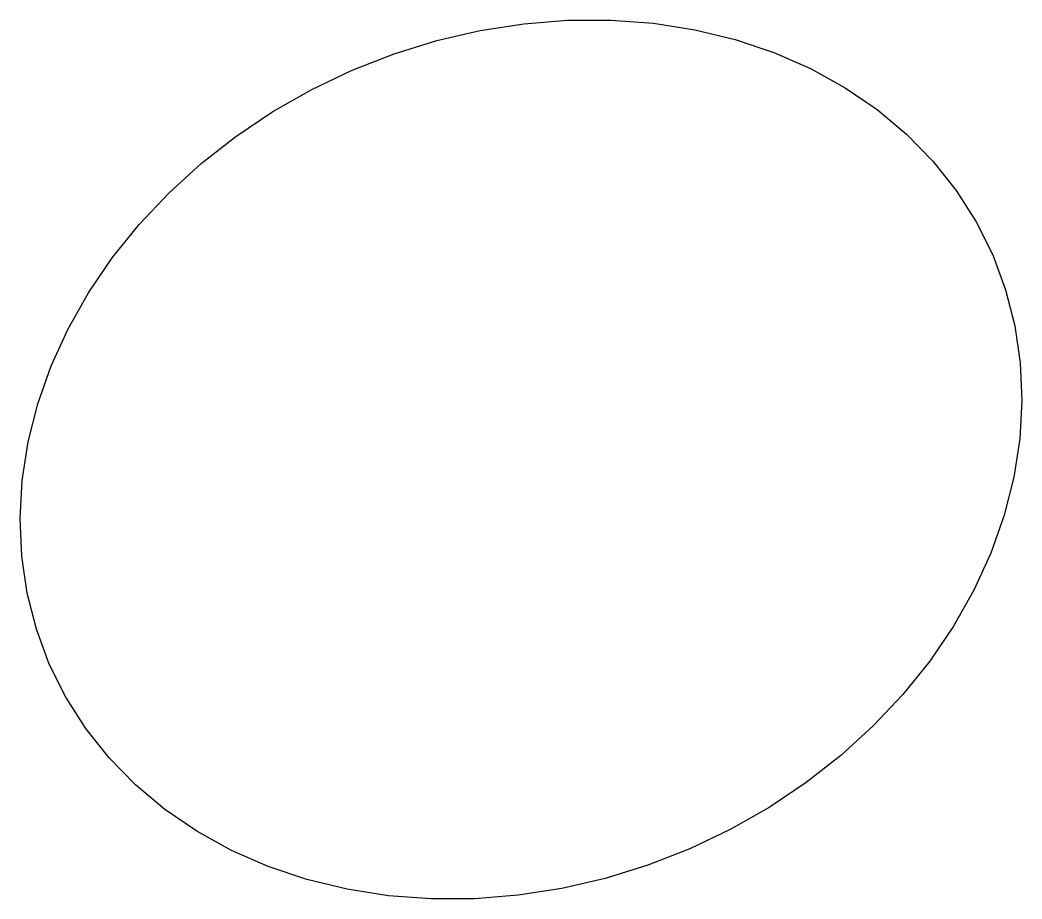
# Model space of a CAD drawing. Header units: metres. Extents: x -12209 to 21780, y -292849 to -276490.
# Drawn here: x 13546 to 14170, y -290499 to -289952 of the extents above; entities that cross this region are included whole.
import ezdxf

# ---------------------------------------------------------------- set-up
doc = ezdxf.new("R2010")
doc.units = ezdxf.units.M

msp = doc.modelspace()

# ---------------------------------------------------------------- linework, layer by layer
at = {"layer": 'LAYER'}
for p, q in [((13859.66, -289954.63), (13886.82, -289952.46)), ((13859.66, -289954.63), (13886.82, -289952.46)), ((13886.82, -289952.46), (13913.76, -289952.37)), ((13886.82, -289952.46), (13913.76, -289952.37)), ((13913.76, -289952.37), (13940.27, -289954.36)), ((13913.76, -289952.37), (13940.27, -289954.36)), ((13805.51, -289965.13), (13832.49, -289958.86)), ((13805.51, -289965.13), (13832.49, -289958.86)), ((13832.49, -289958.86), (13859.66, -289954.63)), ((13832.49, -289958.86), (13859.66, -289954.63)), ((13940.27, -289954.36), (13966.16, -289958.42)), ((13940.27, -289954.36), (13966.16, -289958.42)), ((13966.16, -289958.42), (13991.22, -289964.51)), ((13966.16, -289958.42), (13991.22, -289964.51)), ((13778.93, -289973.37), (13805.51, -289965.13)), ((13778.93, -289973.37), (13805.51, -289965.13)), ((13991.22, -289964.51), (14015.27, -289972.59)), ((13991.22, -289964.51), (14015.27, -289972.59)), ((14015.27, -289972.59), (14038.12, -289982.59)), ((14015.27, -289972.59), (14038.12, -289982.59)), ((13752.95, -289983.54), (13778.93, -289973.37)), ((13752.95, -289983.54), (13778.93, -289973.37)), ((13727.77, -289995.55), (13752.95, -289983.54)), ((13727.77, -289995.55), (13752.95, -289983.54)), ((14038.12, -289982.59), (14059.6, -289994.45)), ((14038.12, -289982.59), (14059.6, -289994.45)), ((13703.58, -290009.31), (13727.77, -289995.55)), ((13703.58, -290009.31), (13727.77, -289995.55)), ((14059.6, -289994.45), (14079.55, -290008.06)), ((14059.6, -289994.45), (14079.55, -290008.06)), ((13680.57, -290024.72), (13703.58, -290009.31)), ((13680.57, -290024.72), (13703.58, -290009.31)), ((14079.55, -290008.06), (14097.81, -290023.33)), ((14079.55, -290008.06), (14097.81, -290023.33)), ((13658.91, -290041.66), (13680.57, -290024.72)), ((13658.91, -290041.66), (13680.57, -290024.72)), ((14097.81, -290023.33), (14114.24, -290040.15)), ((14097.81, -290023.33), (14114.24, -290040.15)), ((14114.24, -290040.15), (14128.72, -290058.37)), ((14114.24, -290040.15), (14128.72, -290058.37)), ((13638.76, -290059.99), (13658.91, -290041.66)), ((13638.76, -290059.99), (13658.91, -290041.66)), ((13620.28, -290079.59), (13638.76, -290059.99)), ((13620.28, -290079.59), (13638.76, -290059.99)), ((14128.72, -290058.37), (14141.15, -290077.87)), ((14128.72, -290058.37), (14141.15, -290077.87)), ((14141.15, -290077.87), (14151.41, -290098.49)), ((14141.15, -290077.87), (14151.41, -290098.49)), ((13603.6, -290100.31), (13620.28, -290079.59)), ((13603.6, -290100.31), (13620.28, -290079.59)), ((13588.87, -290121.97), (13603.6, -290100.31)), ((13588.87, -290121.97), (13603.6, -290100.31)), ((14151.41, -290098.49), (14159.45, -290120.08)), ((14151.41, -290098.49), (14159.45, -290120.08)), ((13576.18, -290144.43), (13588.87, -290121.97)), ((13576.18, -290144.43), (13588.87, -290121.97)), ((14159.45, -290120.08), (14165.18, -290142.48)), ((14159.45, -290120.08), (14165.18, -290142.48)), ((13565.63, -290167.5), (13576.18, -290144.43)), ((13565.63, -290167.5), (13576.18, -290144.43)), ((14165.18, -290142.48), (14168.58, -290165.5)), ((14165.18, -290142.48), (14168.58, -290165.5)), ((14168.58, -290165.5), (14169.62, -290188.99)), ((14168.58, -290165.5), (14169.62, -290188.99)), ((13557.31, -290191.02), (13565.63, -290167.5)), ((13557.31, -290191.02), (13565.63, -290167.5)), ((13551.28, -290214.8), (13557.31, -290191.02)), ((13551.28, -290214.8), (13557.31, -290191.02)), ((14169.62, -290188.99), (14168.28, -290212.76)), ((14169.62, -290188.99), (14168.28, -290212.76)), ((13547.58, -290238.67), (13551.28, -290214.8)), ((13547.58, -290238.67), (13551.28, -290214.8)), ((14168.28, -290212.76), (14164.59, -290236.62)), ((14168.28, -290212.76), (14164.59, -290236.62)), ((13546.25, -290262.43), (13547.58, -290238.67)), ((13546.25, -290262.43), (13547.58, -290238.67)), ((14164.59, -290236.62), (14158.55, -290260.4)), ((14164.59, -290236.62), (14158.55, -290260.4)), ((13547.28, -290285.92), (13546.25, -290262.43)), ((13547.28, -290285.92), (13546.25, -290262.43)), ((14158.55, -290260.4), (14150.23, -290283.92)), ((14158.55, -290260.4), (14150.23, -290283.92)), ((14150.23, -290283.92), (14139.69, -290306.99)), ((14150.23, -290283.92), (14139.69, -290306.99)), ((13550.68, -290308.95), (13547.28, -290285.92)), ((13550.68, -290308.95), (13547.28, -290285.92)), ((13556.42, -290331.34), (13550.68, -290308.95)), ((13556.42, -290331.34), (13550.68, -290308.95)), ((14139.69, -290306.99), (14127, -290329.45)), ((14139.69, -290306.99), (14127, -290329.45)), ((13564.45, -290352.93), (13556.42, -290331.34)), ((13564.45, -290352.93), (13556.42, -290331.34)), ((14127, -290329.45), (14112.26, -290351.12)), ((14127, -290329.45), (14112.26, -290351.12)), ((13564.45, -290352.93), (13564.45, -290352.93)), ((13574.72, -290373.56), (13564.45, -290352.93)), ((13564.45, -290352.93), (13564.45, -290352.93)), ((13574.72, -290373.56), (13564.45, -290352.93)), ((14112.26, -290351.12), (14095.59, -290371.83)), ((14112.26, -290351.12), (14095.59, -290371.83)), ((14095.59, -290371.83), (14077.11, -290391.43)), ((14095.59, -290371.83), (14077.11, -290391.43)), ((13587.14, -290393.05), (13574.72, -290373.56)), ((13587.14, -290393.05), (13574.72, -290373.56)), ((13601.62, -290411.28), (13587.14, -290393.05)), ((13601.62, -290411.28), (13587.14, -290393.05)), ((14077.11, -290391.43), (14056.96, -290409.77)), ((14077.11, -290391.43), (14056.96, -290409.77)), ((13618.06, -290428.09), (13601.62, -290411.28)), ((13618.06, -290428.09), (13601.62, -290411.28)), ((14056.96, -290409.77), (14035.3, -290426.71)), ((14056.96, -290409.77), (14035.3, -290426.71)), ((14035.3, -290426.71), (14012.28, -290442.11)), ((14035.3, -290426.71), (14012.28, -290442.11)), ((13636.32, -290443.36), (13618.06, -290428.09)), ((13636.32, -290443.36), (13618.06, -290428.09)), ((13656.26, -290456.98), (13636.32, -290443.36)), ((13656.26, -290456.98), (13636.32, -290443.36)), ((14012.28, -290442.11), (13988.09, -290455.88)), ((14012.28, -290442.11), (13988.09, -290455.88)), ((13677.74, -290468.83), (13656.26, -290456.98)), ((13677.74, -290468.83), (13656.26, -290456.98)), ((13988.09, -290455.88), (13962.91, -290467.89)), ((13988.09, -290455.88), (13962.91, -290467.89)), ((13700.59, -290478.84), (13677.74, -290468.83)), ((13700.59, -290478.84), (13677.74, -290468.83)), ((13962.91, -290467.89), (13936.94, -290478.05)), ((13962.91, -290467.89), (13936.94, -290478.05)), ((13724.64, -290486.91), (13700.59, -290478.84)), ((13724.64, -290486.91), (13700.59, -290478.84)), ((13936.94, -290478.05), (13910.36, -290486.3)), ((13936.94, -290478.05), (13910.36, -290486.3)), ((13749.71, -290493), (13724.64, -290486.91)), ((13749.71, -290493), (13724.64, -290486.91)), ((13910.36, -290486.3), (13883.38, -290492.56)), ((13910.36, -290486.3), (13883.38, -290492.56)), ((13775.6, -290497.06), (13749.71, -290493)), ((13775.6, -290497.06), (13749.71, -290493)), ((13883.38, -290492.56), (13856.21, -290496.79)), ((13883.38, -290492.56), (13856.21, -290496.79)), ((13802.11, -290499.05), (13775.6, -290497.06)), ((13802.11, -290499.05), (13775.6, -290497.06)), ((13829.05, -290498.96), (13802.11, -290499.05)), ((13829.05, -290498.96), (13802.11, -290499.05)), ((13856.21, -290496.79), (13829.05, -290498.96)), ((13856.21, -290496.79), (13829.05, -290498.96))]:
    msp.add_line(p, q, dxfattribs=at)

doc.saveas('drawing.dxf')
